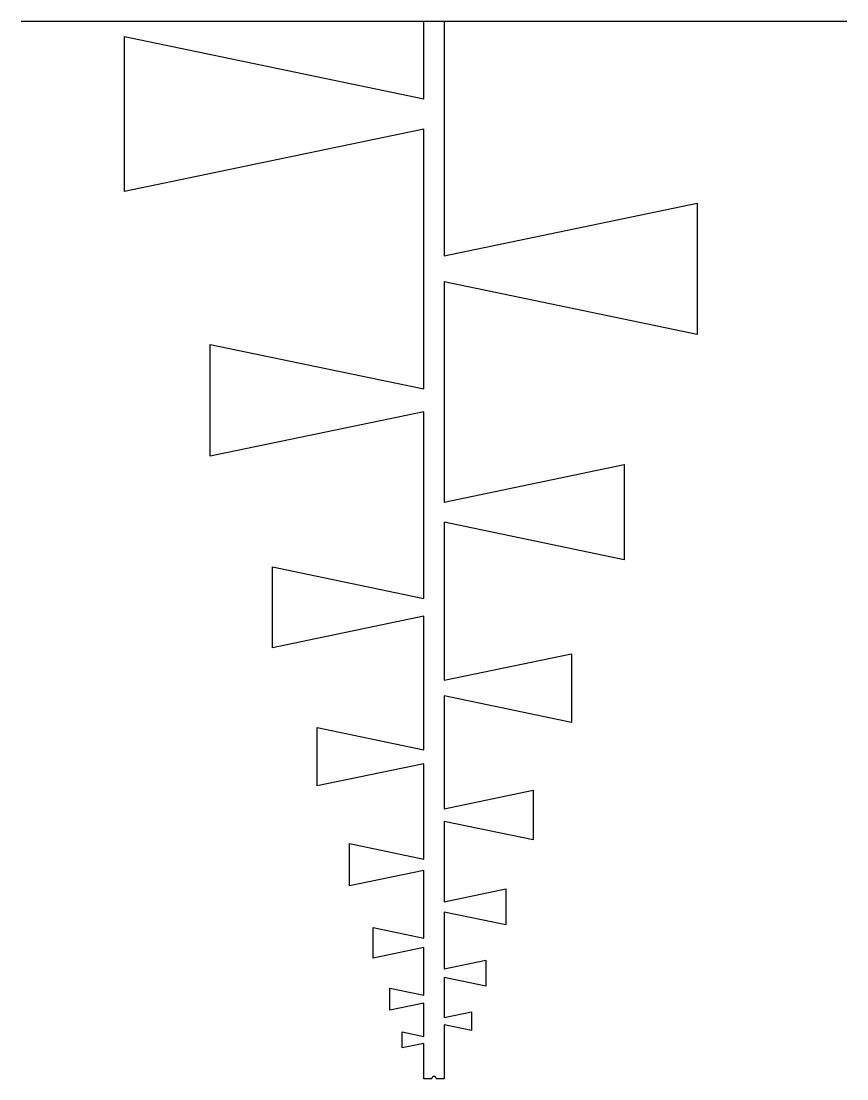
# Model space of a CAD drawing. Header units: millimetres. Extents: x 0 to 160, y -205 to 0.
import ezdxf

# ---------------------------------------------------------------- set-up
doc = ezdxf.new("R2010")
doc.units = ezdxf.units.MM

msp = doc.modelspace()

# ---------------------------------------------------------------- linework, layer by layer
msp.add_line((0, 0), (160, 0))
msp.add_lwpolyline([(79.55, -205), (78, -205), (78, -198.12), (73.83, -198.99), (73.83, -195.9), (78, -196.77), (78, -190.32), (71.47, -191.69), (71.47, -187.42), (78, -188.78), (78, -179.53), (68.19, -181.58), (68.19, -175.67), (78, -177.72), (78, -164.6), (63.65, -167.59), (63.65, -159.41), (78, -162.4), (78, -143.93), (57.37, -148.23), (57.37, -136.91), (78, -141.21), (78, -115.32), (48.68, -121.43), (48.68, -105.77), (78, -111.88), (78, -75.72), (36.65, -84.34), (36.65, -62.66), (78, -71.28), (78, -20.92), (20, -33), (20, -3), (78, -15.08), (78, 0), (82, 0), (82, -45.46), (131, -35.25), (131, -60.75), (82, -50.54), (82, -93.22), (116.85, -85.96), (116.85, -104.39), (82, -97.13), (82, -127.73), (106.62, -122.6), (106.62, -135.91), (82, -130.78), (82, -152.67), (99.23, -149.08), (99.23, -158.69), (82, -155.1), (82, -170.68), (93.9, -168.2), (93.9, -175.15), (82, -172.67), (82, -183.7), (90.04, -182.02), (90.04, -187.04), (82, -185.37), (82, -193.1), (87.25, -192.01), (87.25, -195.63), (82, -194.54), (82, -205), (80.45, -205)])
for points, knots in [([(80, -204.53), (79.97, -204.53), (79.94, -204.54), (79.88, -204.55), (79.85, -204.56), (79.77, -204.59), (79.72, -204.63), (79.63, -204.71), (79.6, -204.76), (79.57, -204.85), (79.56, -204.88), (79.55, -204.94), (79.54, -204.97), (79.55, -205)], [-0.07314322, -0.07314322, -0.07314322, -0.07314322, -0.06387869, -0.06387869, -0.0546311, -0.0546311, -0.03665904, -0.03665904, -0.01853025, -0.01853025, -0.00924931, -0.00924931, -0.00000454, -0.00000454, -0.00000454, -0.00000454]), ([(80.45, -205), (80.46, -204.97), (80.45, -204.94), (80.44, -204.88), (80.43, -204.85), (80.4, -204.76), (80.37, -204.71), (80.28, -204.63), (80.23, -204.59), (80.15, -204.56), (80.12, -204.55), (80.06, -204.54), (80.03, -204.53), (80, -204.53)], [-0.07018224, -0.07018224, -0.07018224, -0.07018224, -0.06186005, -0.06186005, -0.05352803, -0.05352803, -0.03643823, -0.03643823, -0.01835382, -0.01835382, -0.00917696, -0.00917696, 0, 0, 0, 0])]:
    msp.add_open_spline(points, degree=3, knots=knots)

doc.saveas('drawing.dxf')
